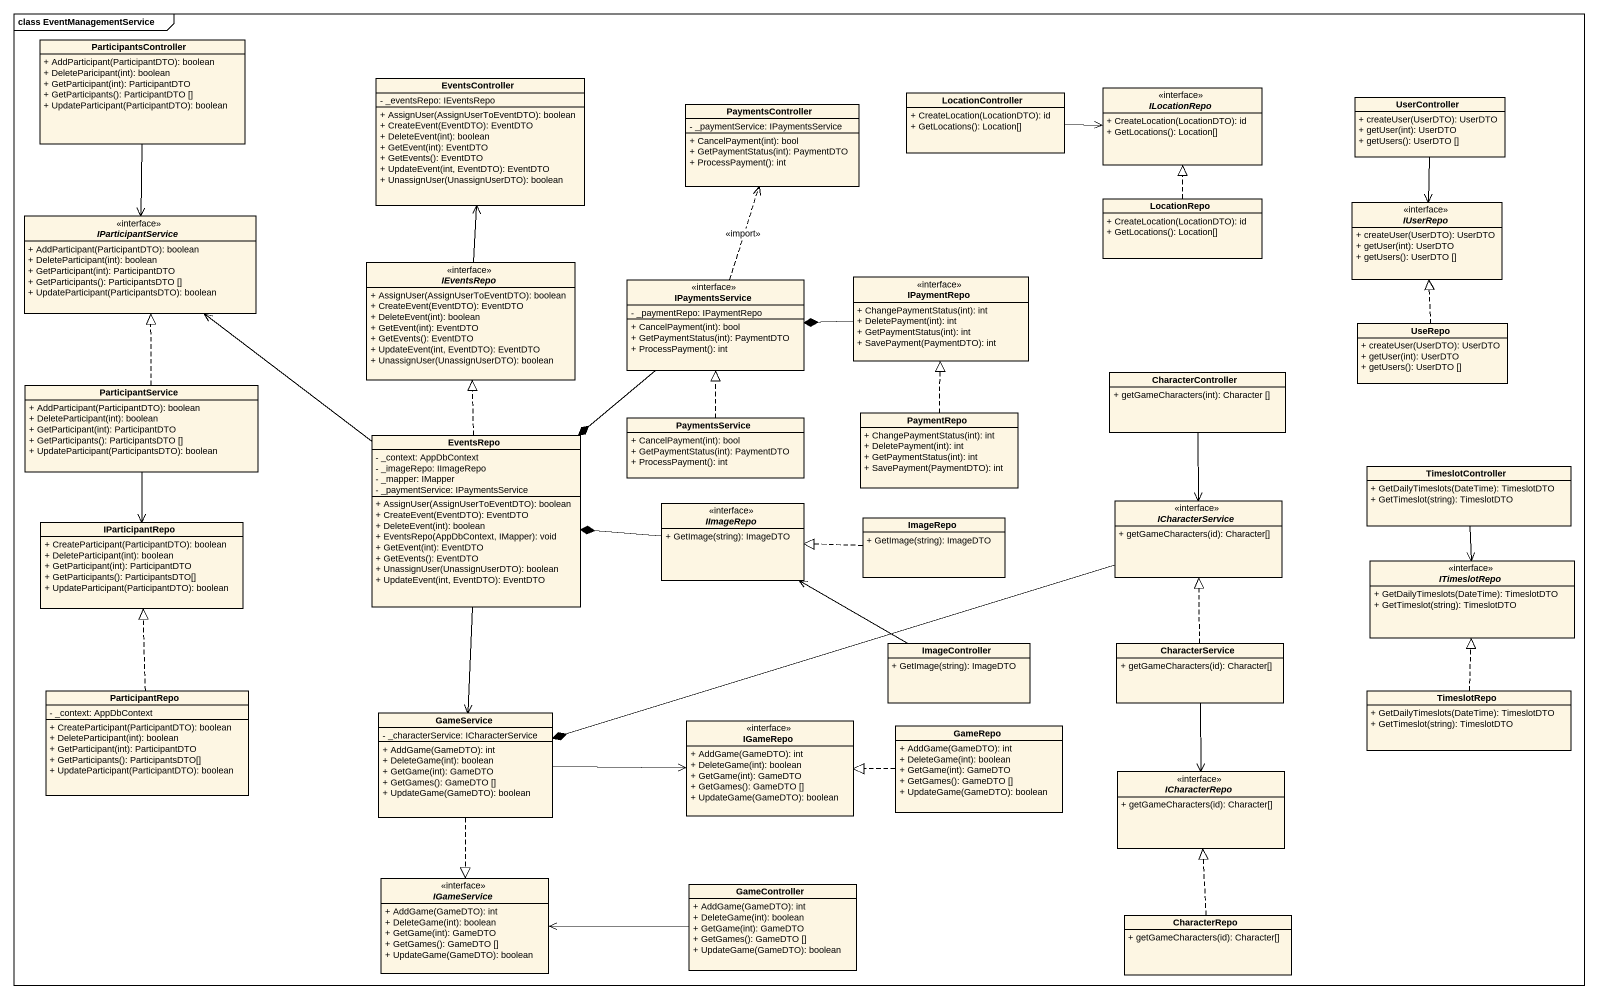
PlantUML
@startuml
mainframe class EventManagementService
hide circle
hide empty members
skinparam classAttributeIconSize 0
class ParticipantsController {
  + AddParticipant(ParticipantDTO): boolean
  + DeleteParicipant(int): boolean
  + GetParticipant(int): ParticipantDTO
  + GetParticipants(): ParticipantDTO []
  + UpdateParticipant(ParticipantDTO): boolean
}
class EventsController {
  - _eventsRepo: IEventsRepo
  + AssignUser(AssignUserToEventDTO): boolean
  + CreateEvent(EventDTO): EventDTO
  + DeleteEvent(int): boolean
  + GetEvent(int): EventDTO
  + GetEvents(): EventDTO
  + UpdateEvent(int, EventDTO): EventDTO
  + UnassignUser(UnassignUserDTO): boolean
}
class PaymentsController {
  - _paymentService: IPaymentsService
  + CancelPayment(int): bool
  + GetPaymentStatus(int): PaymentDTO
  + ProcessPayment(): int
}
class LocationController {
  + CreateLocation(LocationDTO): id
  + GetLocations(): Location[]
}
interface ILocationRepo {
  + CreateLocation(LocationDTO): id
  + GetLocations(): Location[]
}
class UserController {
  + createUser(UserDTO): UserDTO
  + getUser(int): UserDTO
  + getUsers(): UserDTO []
}
class LocationRepo {
  + CreateLocation(LocationDTO): id
  + GetLocations(): Location[]
}
interface IParticipantService {
  + AddParticipant(ParticipantDTO): boolean
  + DeleteParticipant(int): boolean
  + GetParticipant(int): ParticipantDTO
  + GetParticipants(): ParticipantsDTO []
  + UpdateParticipant(ParticipantsDTO): boolean
}
interface IUserRepo {
  + createUser(UserDTO): UserDTO
  + getUser(int): UserDTO
  + getUsers(): UserDTO []
}
interface IEventsRepo {
  + AssignUser(AssignUserToEventDTO): boolean
  + CreateEvent(EventDTO): EventDTO
  + DeleteEvent(int): boolean
  + GetEvent(int): EventDTO
  + GetEvents(): EventDTO
  + UpdateEvent(int, EventDTO): EventDTO
  + UnassignUser(UnassignUserDTO): boolean
}
class IPaymentRepo <<interface>> {
  + ChangePaymentStatus(int): int
  + DeletePayment(int): int
  + GetPaymentStatus(int): int
  + SavePayment(PaymentDTO): int
}
class IPaymentsService <<interface>> {
  - _paymentRepo: IPaymentRepo
  + CancelPayment(int): bool
  + GetPaymentStatus(int): PaymentDTO
  + ProcessPayment(): int
}
class UseRepo {
  + createUser(UserDTO): UserDTO
  + getUser(int): UserDTO
  + getUsers(): UserDTO []
}
class ParticipantService {
  + AddParticipant(ParticipantDTO): boolean
  + DeleteParticipant(int): boolean
  + GetParticipant(int): ParticipantDTO
  + GetParticipants(): ParticipantsDTO []
  + UpdateParticipant(ParticipantsDTO): boolean
}
class CharacterController {
  + getGameCharacters(int): Character []
}
class PaymentsService {
  + CancelPayment(int): bool
  + GetPaymentStatus(int): PaymentDTO
  + ProcessPayment(): int
}
class PaymentRepo {
  + ChangePaymentStatus(int): int
  + DeletePayment(int): int
  + GetPaymentStatus(int): int
  + SavePayment(PaymentDTO): int
}
class EventsRepo {
  - _context: AppDbContext
  - _imageRepo: IImageRepo
  - _mapper: IMapper
  - _paymentService: IPaymentsService
  + AssignUser(AssignUserToEventDTO): boolean
  + CreateEvent(EventDTO): EventDTO
  + DeleteEvent(int): boolean
  + EventsRepo(AppDbContext, IMapper): void
  + GetEvent(int): EventDTO
  + GetEvents(): EventDTO
  + UnassignUser(UnassignUserDTO): boolean
  + UpdateEvent(int, EventDTO): EventDTO
}
class TimeslotController {
  + GetDailyTimeslots(DateTime): TimeslotDTO
  + GetTimeslot(string): TimeslotDTO
}
interface IImageRepo {
  + GetImage(string): ImageDTO
}
interface ICharacterService {
  + getGameCharacters(id): Character[]
}
class IParticipantRepo {
  + CreateParticipant(ParticipantDTO): boolean
  + DeleteParticipant(int): boolean
  + GetParticipant(int): ParticipantDTO
  + GetParticipants(): ParticipantsDTO[]
  + UpdateParticipant(ParticipantDTO): boolean
}
class ImageRepo {
  + GetImage(string): ImageDTO
}
interface ITimeslotRepo {
  + GetDailyTimeslots(DateTime): TimeslotDTO
  + GetTimeslot(string): TimeslotDTO
}
class ImageController {
  + GetImage(string): ImageDTO
}
class CharacterService {
  + getGameCharacters(id): Character[]
}
class ParticipantRepo {
  - _context: AppDbContext
  + CreateParticipant(ParticipantDTO): boolean
  + DeleteParticipant(int): boolean
  + GetParticipant(int): ParticipantDTO
  + GetParticipants(): ParticipantsDTO[]
  + UpdateParticipant(ParticipantDTO): boolean
}
class TimeslotRepo {
  + GetDailyTimeslots(DateTime): TimeslotDTO
  + GetTimeslot(string): TimeslotDTO
}
class GameService {
  - _characterService: ICharacterService
  + AddGame(GameDTO): int
  + DeleteGame(int): boolean
  + GetGame(int): GameDTO
  + GetGames(): GameDTO []
  + UpdateGame(GameDTO): boolean
}
class IGameRepo <<interface>> {
  + AddGame(GameDTO): int
  + DeleteGame(int): boolean
  + GetGame(int): GameDTO
  + GetGames(): GameDTO []
  + UpdateGame(GameDTO): boolean
}
class GameRepo {
  + AddGame(GameDTO): int
  + DeleteGame(int): boolean
  + GetGame(int): GameDTO
  + GetGames(): GameDTO []
  + UpdateGame(GameDTO): boolean
}
interface ICharacterRepo {
  + getGameCharacters(id): Character[]
}
interface IGameService {
  + AddGame(GameDTO): int
  + DeleteGame(int): boolean
  + GetGame(int): GameDTO
  + GetGames(): GameDTO []
  + UpdateGame(GameDTO): boolean
}
class GameController {
  + AddGame(GameDTO): int
  + DeleteGame(int): boolean
  + GetGame(int): GameDTO
  + GetGames(): GameDTO []
  + UpdateGame(GameDTO): boolean
}
class CharacterRepo {
  + getGameCharacters(id): Character[]
}
ParticipantsController --> IParticipantService
LocationController -right-> ILocationRepo
UserController --> IUserRepo
LocationRepo .up.|> ILocationRepo
IEventsRepo -up-> EventsController
IPaymentRepo -left-* IPaymentsService
IPaymentsService .up.> PaymentsController : <<import>>
IPaymentsService --* EventsRepo
UseRepo .up.|> IUserRepo
ParticipantService .up.|> IParticipantService
ParticipantService --> IParticipantRepo
CharacterController --> ICharacterService
PaymentsService .up.|> IPaymentsService
PaymentRepo .up.|> IPaymentRepo
EventsRepo -up-> IParticipantService
EventsRepo .up.|> IEventsRepo
EventsRepo --> GameService
TimeslotController --> ITimeslotRepo
IImageRepo -left-* EventsRepo
ICharacterService -left-* GameService
ImageRepo .left.|> IImageRepo
ImageController -left-> IImageRepo
CharacterService .up.|> ICharacterService
CharacterService --> ICharacterRepo
ParticipantRepo .up.|> IParticipantRepo
TimeslotRepo .up.|> ITimeslotRepo
GameService -right-> IGameRepo
GameService ..|> IGameService
GameRepo .left.|> IGameRepo
GameController -left-> IGameService
CharacterRepo .up.|> ICharacterRepo
@enduml
